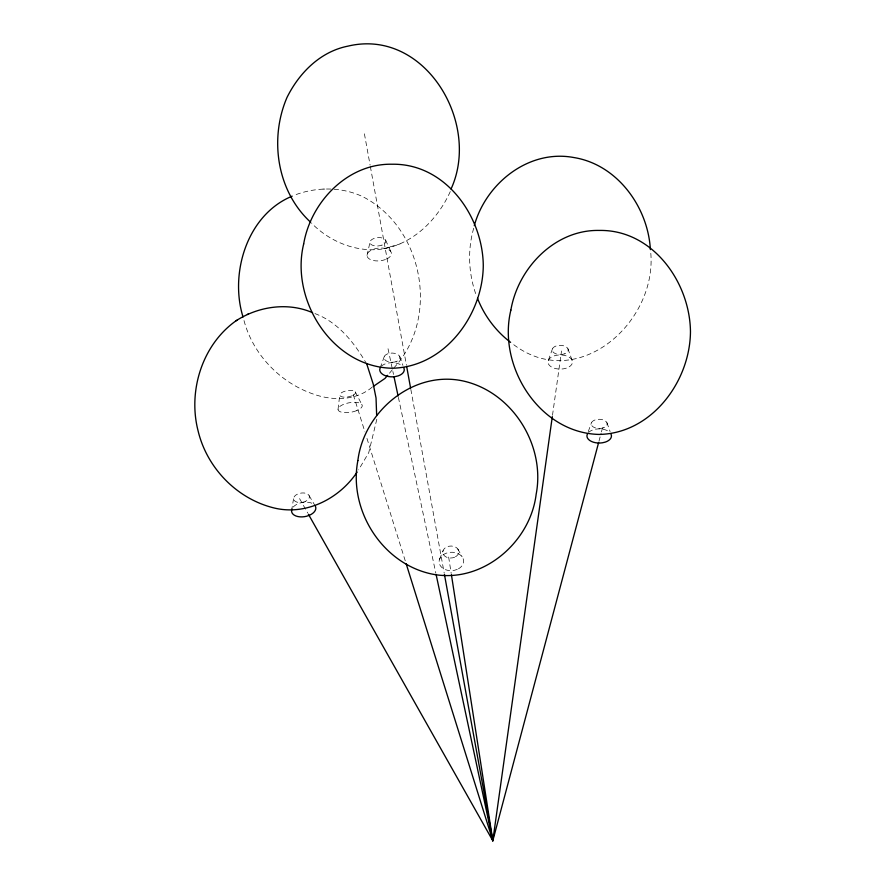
<?xml version="1.0" encoding="UTF-8"?>
<svg xmlns="http://www.w3.org/2000/svg" width="885" height="885" viewBox="0 0 885 885"><rect width="100%" height="100%" fill="white"/><g stroke="black" fill="none" stroke-linecap="round" stroke-linejoin="round"><path stroke-width="0.66" stroke-dasharray="4.42 3.32" d="M338.037 409.357L339.763 395.009M552.494 415.275L561.521 350.98M291.563 510.8L293.577 498.576M367.021 255.422L370.195 241.317M473.685 228.275C467.335 250.477 468.53 274.306 476.462 295.911M376.811 419.291L368.746 452.666L358.591 469.869M598.968 441.228L601.103 433.219M601.457 431.88L602.519 427.875M450.266 191.591C437.146 220.752 410.74 246.495 377.607 249.592C353.071 251.263 328.656 240.554 311.653 223.285M380.163 367.939L384.278 356.478M548.379 360.195L552.494 348.745M588.271 431.581L591.479 422.676M439.591 559.143L443.131 550.514M389.477 373.227L392.951 369.023M393.814 367.972C440.254 317.859 423.34 227.113 362.352 196.47C340.813 186.492 315.303 186.857 293.411 195.585M372.087 387.232C355.361 401.281 331.433 400.905 311.885 393.559C278.675 381.601 251.683 352.783 243.419 318.268M389.964 246.893L400.009 243.961M384.013 248.652L388.725 247.313M323.058 189.047L324.85 189.08M314.949 313.589C337.937 322.162 354.022 342.318 366.058 362.95M513.754 344.719C578.336 393.338 658.407 321.332 650.575 250.953M309.164 495.7L314.772 505.213M299.584 498.631L307.726 513.034M457.81 548.988L462.103 556.798M355.25 391.801L361.788 404.445M385.583 240.123L391.004 251.893M606.922 422.676L610.119 431.581M567.938 348.745L572.064 360.195M399.732 356.478L402.929 365.394M353.336 394.854L364.885 431.791M366.954 438.396L405.33 561.079M388.028 348.745L393.504 374.432M398.394 397.409L435.818 573.126M364.41 133.812L370.096 165.086M370.339 166.435L406.392 364.93M410.839 389.4L444.17 572.927M448.651 557.019L451.195 573.392M381.391 366.224A12.257 7.08 0 0 1 402.62 366.224M588.58 432.422A12.257 7.08 0 0 1 609.82 432.422M293.278 506.994A12.257 7.18 -9.9 0 1 312.405 503.476M305.347 501.43L303.433 502.105A7.998 4.679 -9.9 0 1 293.72 497.735A7.998 4.679 -9.9 0 1 306.122 493.376A7.998 4.679 -9.9 0 1 305.347 501.43M351.677 395.927L349.785 396.535A7.998 3.142 -10 0 1 339.862 394.433A7.998 3.142 -10 0 1 352.097 390.506A7.998 3.142 -10 0 1 351.677 395.927M356.323 410.773L353.414 411.702A12.257 4.812 -10 0 1 338.192 408.483A12.257 4.812 -10 0 1 356.965 402.454A12.257 4.812 -10 0 1 356.323 410.773M454.647 557.207L452.7 557.816A7.998 5.996 -2.9 0 1 442.965 551.034A7.998 5.996 -2.9 0 1 455.532 547.085A7.998 5.996 -2.9 0 1 454.647 557.207M457.246 569.409L454.259 570.338A12.257 9.204 -2.9 0 1 439.336 559.928A12.257 9.204 -2.9 0 1 458.607 553.877A12.257 9.204 -2.9 0 1 457.246 569.409M381.944 245.112L380.03 245.676A7.998 4.171 -5.8 0 1 370.052 241.693A7.998 4.171 -5.8 0 1 382.409 238.021A7.998 4.171 -5.8 0 1 381.944 245.112M385.44 259.537L382.497 260.411A12.257 6.394 -5.8 0 1 367.187 254.294A12.257 6.394 -5.8 0 1 386.148 248.674A12.257 6.394 -5.8 0 1 385.44 259.537M396.004 361.677L394.079 362.131A7.998 4.613 0 0 1 384.134 356.876A7.998 4.613 0 0 1 396.591 353.9A7.998 4.613 0 0 1 396.004 361.677M564.221 353.934L562.285 354.398A7.998 4.613 0 0 1 552.34 349.132A7.998 4.613 0 0 1 564.807 346.157A7.998 4.613 0 0 1 564.221 353.934M566.345 368.149L563.391 368.857A12.257 7.08 0 0 1 548.147 360.792A12.257 7.08 0 0 1 567.252 356.224A12.257 7.08 0 0 1 566.345 368.149M603.194 427.875L601.269 428.329A7.998 4.613 0 0 1 591.324 423.074A7.998 4.613 0 0 1 603.78 420.098A7.998 4.613 0 0 1 603.194 427.875"/><path stroke-width="1.33" d="M308.4 514.24L492.812 840.75L552.306 416.647M474.294 225.631C485.931 183.35 528.721 149.056 573.801 157.53C617.299 164.466 648.052 207.112 650.386 249.603M406.16 563.712L492.812 840.75L598.614 442.566M451.04 189.003C481.351 123.07 424.745 27.7 347.871 46.153C320.259 51.618 299.141 72.957 286.983 97.483C269.173 138.956 276.894 191.315 310.735 222.323M357.098 472.114C339.574 498.41 306.553 515.601 274.715 508.123C237.169 499.228 206.902 468.099 198.052 430.718C187.852 391.037 202.145 344.818 236.063 320.779C258.287 306.343 287.957 301.907 312.604 312.715M387.674 375.317L384.964 378.448L373.204 386.479M236.063 320.779L237.313 320.082M247.391 314.452L248.187 314.009M292.194 196.149C247.236 214.579 229.392 273.155 243.032 316.974M510.623 342.362C495.899 331.233 484.15 315.536 477.513 298.3M366.788 364.067L373.293 384.311L376.036 397.996L376.656 415.297M394.079 377.132L398.106 396.06M436.106 574.476L492.812 840.75L451.416 574.752M406.635 366.29L410.585 388.039M444.414 574.288L492.812 840.75M403.848 367.939A12.257 7.08 0 0 1 398.139 375.893L395.175 376.601A12.257 7.08 0 0 1 380.163 367.939M611.037 434.126A12.257 7.08 0 0 1 605.329 442.091L602.364 442.799A12.257 7.08 0 0 1 587.352 434.126M315.469 506.408A12.257 7.18 -9.9 0 1 309.617 515.181L306.675 516.221A12.257 7.18 -9.9 0 1 292.017 508.875M357.872 460.521C348.391 509.649 381.689 563.048 431.084 573.867C481.053 584.686 530.192 543.169 536.155 494.284C545.636 445.155 512.338 391.756 462.944 380.937C412.974 370.118 363.835 411.636 357.872 460.521M303.677 243.928C290.059 299.805 332.085 366.932 392.011 368.237C444.447 367.275 482.945 315.292 483.276 265.4C482.69 215.719 445.133 163.249 392.011 164.234C347.628 163.327 310.779 201.968 303.677 243.928M510.866 310.126C497.248 366.003 539.275 433.13 599.2 434.435C651.637 433.473 690.134 381.49 690.466 331.598C689.88 281.906 652.322 229.447 599.2 230.432C554.818 229.525 517.968 268.166 510.866 310.126"/></g></svg>
